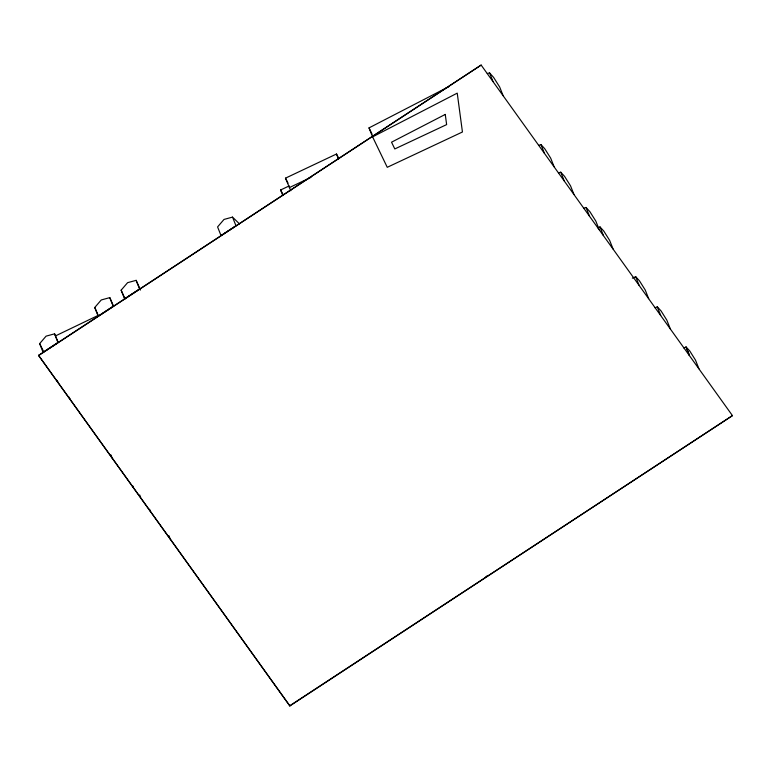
<?xml version="1.0" encoding="UTF-8"?>
<svg xmlns="http://www.w3.org/2000/svg" width="771" height="771" viewBox="0 0 771 771"><rect width="100%" height="100%" fill="white"/><g stroke="black" fill="none" stroke-linecap="round" stroke-linejoin="round"><path stroke-width="1.16" d="M54.568 333.843L57.998 342.478L43.089 352.26L39.658 343.625L46.077 336.146L54.568 333.843L58.153 342.343M136.13 280.345L139.57 288.971L124.574 298.811L121.134 290.175L127.601 282.668L136.13 280.345L140.515 290.05M109.781 297.625L113.221 306.26L98.187 316.12L94.756 307.484L101.242 299.967L109.781 297.625L113.549 306.27M485.749 577.074L487.551 575.494M38.55 355.383L481.143 65.072L732.45 415.617L289.857 705.928L38.55 355.383L289.857 705.928M38.617 355.556L481.143 65.072M289.79 705.754L732.45 415.617M683.935 348.049L686.094 346.892L689.467 355.547L686.036 346.921L689.737 350.93L695.5 360.115L698.931 368.75M372.595 136.872L457.232 93.137L462.436 131.995L387.254 167.307L372.595 136.872L369.02 127.89L449.426 86.342M55.57 335.867L98.206 315.387L94.756 307.484M290.783 190.755L285.482 178.159L336.493 154.017L338.517 157.959M282.812 195.516L280.605 189.984L289.183 185.917M289.26 187.642L310.964 177.369M655.08 307.802L657.278 306.819L661.036 310.896L666.848 320.158L670.278 328.793M632.374 278.158L635.68 276.683L639.429 280.769L645.25 290.041L648.681 298.666M597.766 227.831L599.992 226.915L603.77 231.049L609.62 240.35L613.061 248.985M538.698 145.411L540.953 144.591L544.789 148.784L550.687 158.161L554.127 166.796M558.464 172.945L560.739 172.174L564.603 176.414L570.53 185.84L573.961 194.465M583.753 208.228L586.027 207.447L589.902 211.697L595.829 221.113L599.26 229.748M232.534 217.114L224.024 219.427L217.586 226.915L221.017 235.55L235.965 225.749L232.534 217.114L239.424 223.85M487.301 73.505L489.575 72.927L493.594 77.379L499.666 87.007L503.106 95.643M280.605 189.984L282.774 194.003M285.482 178.159L288.017 183.093M39.658 343.625L43.735 351.807M369.02 127.89L372.056 134.183M121.134 290.175L125.056 298.849M657.278 306.819L660.718 315.445M635.68 276.683L639.111 285.318M599.992 226.915L603.423 235.55M586.027 207.447L589.468 216.082M560.739 172.174L564.17 180.809M540.953 144.591L544.393 153.217M489.575 72.927L493.006 81.562M336.493 154.017L338.594 159.279M168.916 535.7L170.198 538.929M149.603 509.245L150.461 511.404M139.705 494.963L140.563 497.122M132.573 485.518L133.422 487.638M110.908 454.909L112.103 457.907M69.149 397.113L69.949 399.127M57.179 380.421L57.989 382.435M445.262 114.426L391.543 142.192L394.8 148.948L446.631 124.603L445.262 114.426"/></g></svg>
